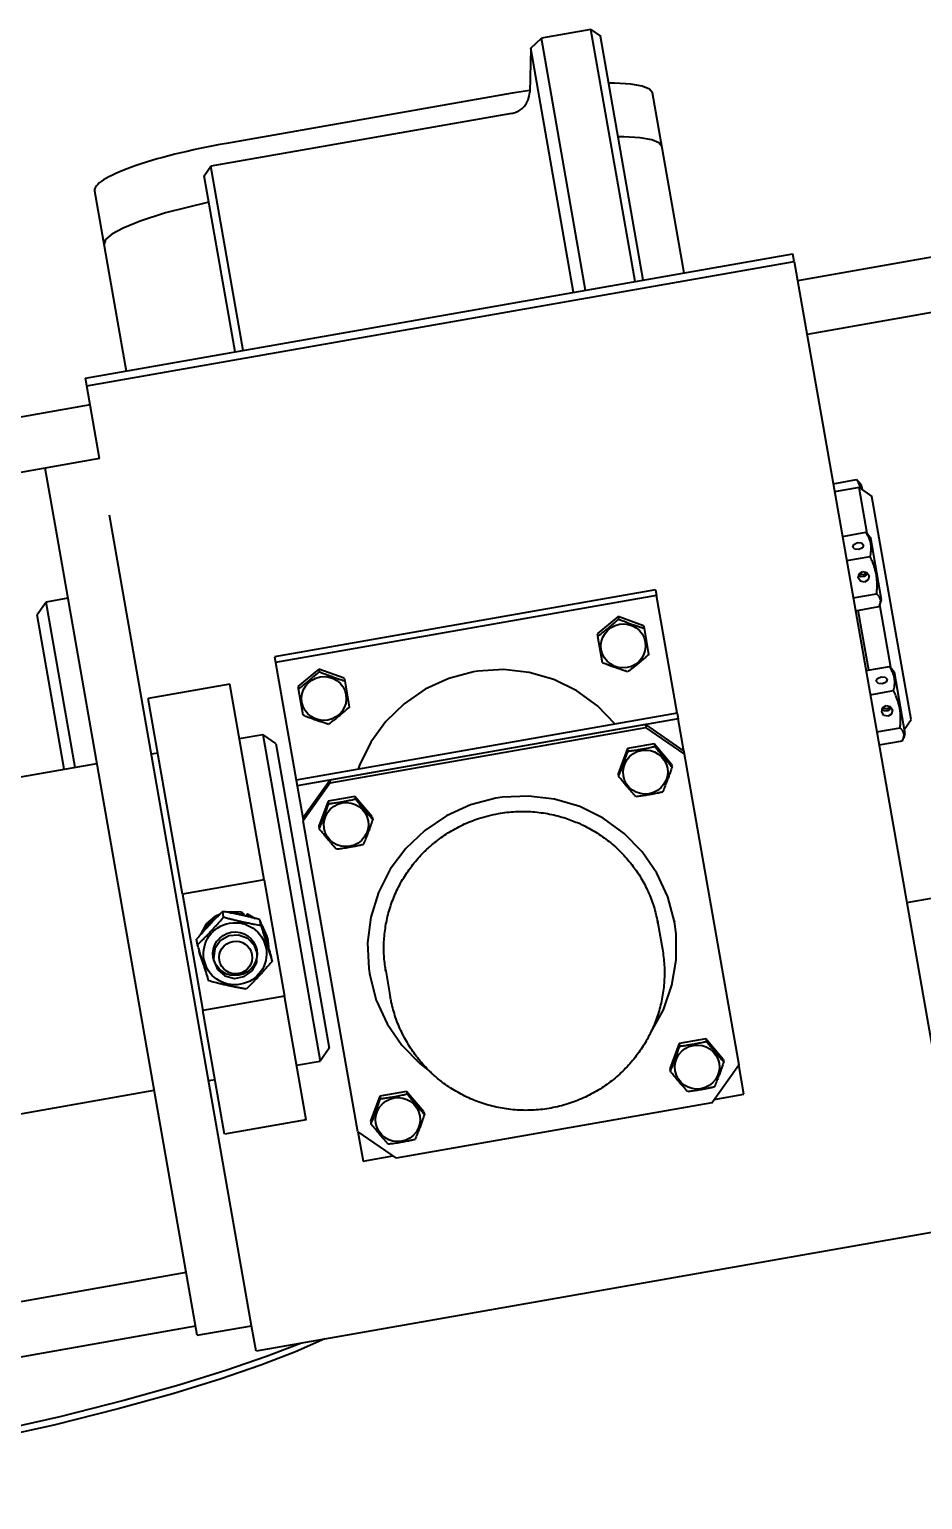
# Model space of a CAD drawing. Header units: millimetres. Extents: x 0 to 841, y 0 to 594.
# Drawn here: x 743.97 to 765.53, y 483.85 to 519.31 of the extents above; entities that cross this region are included whole.
import ezdxf

# ---------------------------------------------------------------- set-up
doc = ezdxf.new("R2010")
doc.units = ezdxf.units.MM
doc.linetypes.add('K5LT_BASIC', pattern=[0])
doc.layers.add('Системный слой', color=7, linetype='Continuous')

# ---------------------------------------------------------------- blocks, each defined once
blk = doc.blocks.new('U743')
at = {"layer": 'Системный слой', "color": 150, "linetype": 'K5LT_BASIC', "lineweight": 40, "true_color": 0x0080ff}
for p, q in [((764.279, 507.035), (764.277, 507.046)), ((764.54, 505.549), (764.279, 507.035))]:
    blk.add_line(p, q, dxfattribs=at)
blk = doc.blocks.new('U744')
at = {"layer": 'Системный слой', "color": 150, "linetype": 'K5LT_BASIC', "lineweight": 40, "true_color": 0x0080ff}
for p, q in [((764.487, 505.623), (764.418, 505.697)), ((764.473, 505.385), (764.485, 505.407)), ((764.485, 505.407), (764.495, 505.428)), ((764.518, 505.54), (764.487, 505.623)), ((764.495, 505.428), (764.504, 505.45)), ((764.504, 505.45), (764.518, 505.54))]:
    blk.add_line(p, q, dxfattribs=at)
blk = doc.blocks.new('U745')
at = {"layer": 'Системный слой', "color": 150, "linetype": 'K5LT_BASIC', "lineweight": 40, "true_color": 0x0080ff}
for p, q in [((763.973, 506.081), (763.995, 506.179)), ((764.028, 505.996), (763.973, 506.081)), ((763.995, 506.179), (764.082, 506.233)), ((764.082, 506.233), (764.181, 506.212)), ((764.213, 506.029), (764.127, 505.974)), ((764.181, 506.212), (764.236, 506.127)), ((764.236, 506.127), (764.213, 506.029)), ((764.127, 505.974), (764.028, 505.996))]:
    blk.add_line(p, q, dxfattribs=at)
blk = doc.blocks.new('U746')
at = {"layer": 'Системный слой', "color": 150, "linetype": 'K5LT_BASIC', "lineweight": 40, "true_color": 0x0080ff}
for p, q in [((763.843, 506.821), (763.871, 506.887)), ((763.892, 506.768), (763.843, 506.821)), ((763.871, 506.887), (763.96, 506.928)), ((763.989, 506.76), (763.892, 506.768)), ((763.96, 506.928), (764.057, 506.92)), ((764.078, 506.801), (763.989, 506.76)), ((764.057, 506.92), (764.106, 506.867)), ((764.106, 506.867), (764.078, 506.801))]:
    blk.add_line(p, q, dxfattribs=at)
blk = doc.blocks.new('U754')
at = {"layer": 'Системный слой', "color": 150, "linetype": 'K5LT_BASIC', "lineweight": 40, "true_color": 0x0080ff}
for p, q in [((748.582, 497.325), (748.45, 497.13)), ((748.787, 497.445), (748.582, 497.325)), ((749.023, 497.465), (748.787, 497.445)), ((749.245, 497.383), (749.023, 497.465)), ((749.408, 497.213), (749.245, 497.383)), ((749.474, 497.037), (749.408, 497.213)), ((748.45, 497.13), (748.417, 496.898)), ((748.417, 496.898), (748.423, 496.852)), ((748.423, 496.852), (748.514, 496.637)), ((749.347, 496.598), (749.461, 496.804)), ((749.461, 496.804), (749.474, 497.037)), ((748.514, 496.637), (748.692, 496.483)), ((748.692, 496.483), (748.92, 496.42)), ((748.92, 496.42), (749.154, 496.461)), ((749.154, 496.461), (749.347, 496.598))]:
    blk.add_line(p, q, dxfattribs=at)
blk = doc.blocks.new('U760')
at = {"layer": 'Системный слой', "color": 150, "linetype": 'K5LT_BASIC', "lineweight": 40, "true_color": 0x0080ff}
for p, q in [((748.315, 497.76), (748.507, 497.903)), ((748.821, 498), (749.118, 497.979)), ((749.118, 497.979), (749.156, 497.969)), ((749.302, 497.909), (749.346, 497.885)), ((748.145, 497.518), (748.315, 497.76)), ((749.597, 497.649), (749.719, 497.382)), ((749.719, 497.382), (749.731, 497.325)), ((749.731, 497.325), (749.743, 497.183)), ((748.083, 497.036), (748.075, 497.093)), ((748.169, 496.789), (748.083, 497.036))]:
    blk.add_line(p, q, dxfattribs=at)
blk = doc.blocks.new('U761')
at = {"layer": 'Системный слой', "color": 150, "linetype": 'K5LT_BASIC', "lineweight": 40, "true_color": 0x0080ff}
for p, q in [((748.251, 497.734), (748.477, 497.926)), ((748.477, 497.926), (748.582, 497.978)), ((748.715, 498.02), (749.013, 498.035)), ((749.013, 498.035), (749.074, 498.024)), ((749.226, 497.978), (749.42, 497.866)), ((748.108, 497.475), (748.251, 497.734)), ((749.582, 497.699), (749.708, 497.433)), ((749.708, 497.433), (749.724, 497.362)), ((748.076, 497.072), (748.071, 497.104))]:
    blk.add_line(p, q, dxfattribs=at)
blk = doc.blocks.new('U762')
at = {"layer": 'Системный слой', "color": 150, "linetype": 'K5LT_BASIC', "lineweight": 40, "true_color": 0x0080ff}
for p, q in [((745.667, 508.955), (745.359, 510.713)), ((749.445, 487.43), (749.338, 488.042))]:
    blk.add_line(p, q, dxfattribs=at)
blk = doc.blocks.new('U782')
at = {"layer": 'Системный слой', "color": 150, "linetype": 'K5LT_BASIC', "lineweight": 40, "true_color": 0x0080ff}
for p, q in [((747.986, 488.028), (742.077, 486.991)), ((740.763, 486.761), (739.779, 486.588))]:
    blk.add_line(p, q, dxfattribs=at)
blk = doc.blocks.new('U783')
at = {"layer": 'Системный слой', "color": 150, "linetype": 'K5LT_BASIC', "lineweight": 40, "true_color": 0x0080ff}
for p, q in [((747.759, 489.322), (741.85, 488.285)), ((740.536, 488.054), (739.552, 487.881))]:
    blk.add_line(p, q, dxfattribs=at)
blk = doc.blocks.new('U784')
at = {"layer": 'Системный слой', "color": 150, "linetype": 'K5LT_BASIC', "lineweight": 40, "true_color": 0x0080ff}
for p, q in [((759.765, 501.902), (759.629, 502.679)), ((761.218, 493.624), (761.094, 494.332))]:
    blk.add_line(p, q, dxfattribs=at)
blk = doc.blocks.new('U785')
at = {"layer": 'Системный слой', "color": 150, "linetype": 'K5LT_BASIC', "lineweight": 40, "true_color": 0x0080ff}
for p, q in [((760.499, 493.498), (761.218, 493.624)), ((752.025, 492.011), (752.744, 492.137))]:
    blk.add_line(p, q, dxfattribs=at)
blk = doc.blocks.new('U786')
at = {"layer": 'Системный слой', "color": 150, "linetype": 'K5LT_BASIC', "lineweight": 40, "true_color": 0x0080ff}
for p, q in [((750.436, 501.065), (750.573, 500.289)), ((751.901, 492.719), (752.025, 492.011))]:
    blk.add_line(p, q, dxfattribs=at)
blk = doc.blocks.new('U804')
at = {"layer": 'Системный слой', "color": 150, "linetype": 'K5LT_BASIC', "lineweight": 40, "true_color": 0x0080ff}
for p, q in [((747.256, 514.879), (746.649, 514.684)), ((748.305, 515.138), (747.256, 514.879)), ((746.236, 514.516), (745.965, 514.367)), ((746.649, 514.684), (746.236, 514.516)), ((745.815, 514.237), (745.775, 514.125)), ((745.965, 514.367), (745.815, 514.237)), ((745.775, 514.125), (745.776, 514.121))]:
    blk.add_line(p, q, dxfattribs=at)
blk = doc.blocks.new('U805')
at = {"layer": 'Системный слой', "color": 150, "linetype": 'K5LT_BASIC', "lineweight": 40, "true_color": 0x0080ff}
for p, q in [((758.318, 516.715), (758.181, 516.716)), ((758.712, 516.694), (758.318, 516.715)), ((758.992, 516.646), (758.712, 516.694)), ((759.167, 516.575), (758.992, 516.646)), ((759.237, 516.483), (759.167, 516.575))]:
    blk.add_line(p, q, dxfattribs=at)
blk = doc.blocks.new('U806')
at = {"layer": 'Системный слой', "color": 150, "linetype": 'K5LT_BASIC', "lineweight": 40, "true_color": 0x0080ff}
for p, q in [((756.049, 517.837), (755.627, 517.768)), ((758.091, 518.009), (757.954, 518.009)), ((758.485, 517.987), (758.091, 518.009)), ((758.765, 517.939), (758.485, 517.987)), ((758.94, 517.869), (758.765, 517.939)), ((759.01, 517.777), (758.94, 517.869))]:
    blk.add_line(p, q, dxfattribs=at)
blk = doc.blocks.new('U843')
at = {"layer": 'Системный слой', "color": 150, "linetype": 'K5LT_BASIC', "lineweight": 40, "true_color": 0x0080ff}
for p, q in [((750.423, 494.324), (750.993, 494.424)), ((748.301, 493.952), (748.454, 493.978)), ((741.078, 492.684), (746.987, 493.721))]:
    blk.add_line(p, q, dxfattribs=at)
blk = doc.blocks.new('U844')
at = {"layer": 'Системный слой', "color": 150, "linetype": 'K5LT_BASIC', "lineweight": 40, "true_color": 0x0080ff}
for p, q in [((749.04, 502.204), (749.61, 502.304)), ((746.918, 501.831), (747.071, 501.858)), ((739.695, 500.563), (745.604, 501.601))]:
    blk.add_line(p, q, dxfattribs=at)
blk = doc.blocks.new('U846')
at = {"layer": 'Системный слой', "color": 150, "linetype": 'K5LT_BASIC', "lineweight": 40, "true_color": 0x0080ff}
for p, q in [((749.61, 502.304), (750.421, 497.683)), ((750.421, 497.683), (750.993, 494.424))]:
    blk.add_line(p, q, dxfattribs=at)
blk = doc.blocks.new('U848')
at = {"layer": 'Системный слой', "color": 150, "linetype": 'K5LT_BASIC', "lineweight": 40, "true_color": 0x0080ff}
for p, q in [((749.918, 502.087), (750.675, 497.774)), ((750.675, 497.774), (751.209, 494.733))]:
    blk.add_line(p, q, dxfattribs=at)
blk = doc.blocks.new('U855')
at = {"layer": 'Системный слой', "color": 150, "linetype": 'K5LT_BASIC', "lineweight": 40, "true_color": 0x0080ff}
for p, q in [((754.092, 503.652), (753.528, 503.394)), ((754.692, 503.811), (754.092, 503.652)), ((754.796, 503.828), (754.692, 503.811)), ((755.416, 503.865), (754.796, 503.828)), ((756.033, 503.796), (755.416, 503.865)), ((756.628, 503.624), (756.033, 503.796)), ((757.183, 503.354), (756.628, 503.624)), ((753.528, 503.394), (753.016, 503.044)), ((757.683, 502.993), (757.183, 503.354)), ((753.016, 503.044), (752.573, 502.613)), ((758.112, 502.553), (757.683, 502.993)), ((752.573, 502.613), (752.211, 502.114)), ((752.211, 502.114), (751.941, 501.561)), ((751.941, 501.561), (751.905, 501.463))]:
    blk.add_line(p, q, dxfattribs=at)
blk = doc.blocks.new('U862')
at = {"layer": 'Системный слой', "color": 150, "linetype": 'K5LT_BASIC', "lineweight": 40, "true_color": 0x0080ff}
for p, q in [((751.105, 487.722), (750.395, 487.414)), ((750.395, 487.414), (749.556, 487.091)), ((749.556, 487.091), (748.576, 486.754)), ((748.576, 486.754), (747.438, 486.402)), ((747.438, 486.402), (746.115, 486.033)), ((746.115, 486.033), (744.563, 485.645)), ((744.563, 485.645), (742.699, 485.232)), ((742.699, 485.232), (740.36, 484.785)), ((740.36, 484.785), (737.571, 484.352)), ((727.47, 484.347), (727.373, 484.406)), ((727.807, 484.2), (727.47, 484.347)), ((728.257, 484.076), (727.807, 484.2)), ((728.823, 483.976), (728.257, 484.076)), ((735.444, 484.098), (733.802, 483.954)), ((737.571, 484.352), (735.444, 484.098)), ((729.512, 483.903), (728.823, 483.976)), ((730.336, 483.859), (729.512, 483.903)), ((731.307, 483.848), (730.336, 483.859)), ((732.449, 483.877), (731.307, 483.848)), ((733.802, 483.954), (732.449, 483.877))]:
    blk.add_line(p, q, dxfattribs=at)
blk = doc.blocks.new('U863')
at = {"layer": 'Системный слой', "color": 150, "linetype": 'K5LT_BASIC', "lineweight": 40, "true_color": 0x0080ff}
for p, q in [((750.541, 487.623), (749.7, 487.298)), ((749.7, 487.298), (748.718, 486.959)), ((748.718, 486.959), (747.579, 486.605)), ((747.579, 486.605), (746.257, 486.234)), ((746.257, 486.234), (744.709, 485.844)), ((744.709, 485.844), (742.855, 485.429)), ((742.855, 485.429), (740.541, 484.982)), ((726.955, 484.736), (726.872, 484.923)), ((727.146, 484.56), (726.955, 484.736)), ((740.541, 484.982), (737.728, 484.537)), ((727.294, 484.473), (727.146, 484.56)), ((727.652, 484.33), (727.294, 484.473)), ((737.728, 484.537), (735.523, 484.267)), ((728.123, 484.208), (727.652, 484.33)), ((728.711, 484.111), (728.123, 484.208)), ((729.424, 484.041), (728.711, 484.111)), ((730.272, 484.001), (729.424, 484.041)), ((732.443, 484.029), (731.27, 483.995)), ((733.833, 484.113), (732.443, 484.029)), ((735.523, 484.267), (733.833, 484.113)), ((731.27, 483.995), (730.272, 484.001))]:
    blk.add_line(p, q, dxfattribs=at)
blk = doc.blocks.new('U865')
at = {"layer": 'Системный слой', "color": 150, "linetype": 'K5LT_BASIC', "lineweight": 40, "true_color": 0x0080ff}
for p, q in [((764.86, 504.886), (764.305, 508.043)), ((765.25, 502.659), (764.86, 504.886))]:
    blk.add_line(p, q, dxfattribs=at)
blk = doc.blocks.new('U866')
at = {"layer": 'Системный слой', "color": 150, "linetype": 'K5LT_BASIC', "lineweight": 40, "true_color": 0x0080ff}
for p, q in [((764.192, 507.146), (763.997, 508.26)), ((764.605, 504.794), (764.494, 505.426)), ((764.76, 503.913), (764.605, 504.794))]:
    blk.add_line(p, q, dxfattribs=at)
blk = doc.blocks.new('U885')
at = {"layer": 'Системный слой', "color": 150, "linetype": 'K5LT_BASIC', "lineweight": 40, "true_color": 0x0080ff}
for p, q in [((764.847, 503.801), (764.845, 503.812)), ((765.108, 502.315), (764.847, 503.801))]:
    blk.add_line(p, q, dxfattribs=at)
blk = doc.blocks.new('U886')
at = {"layer": 'Системный слой', "color": 150, "linetype": 'K5LT_BASIC', "lineweight": 40, "true_color": 0x0080ff}
for p, q in [((765.055, 502.389), (764.986, 502.463)), ((765.04, 502.151), (765.052, 502.173)), ((765.052, 502.173), (765.063, 502.195)), ((765.085, 502.306), (765.055, 502.389)), ((765.063, 502.195), (765.071, 502.216)), ((765.071, 502.216), (765.085, 502.306))]:
    blk.add_line(p, q, dxfattribs=at)
blk = doc.blocks.new('U887')
at = {"layer": 'Системный слой', "color": 150, "linetype": 'K5LT_BASIC', "lineweight": 40, "true_color": 0x0080ff}
for p, q in [((764.541, 502.847), (764.563, 502.945)), ((764.595, 502.762), (764.541, 502.847)), ((764.563, 502.945), (764.649, 502.999)), ((764.649, 502.999), (764.749, 502.978)), ((764.749, 502.978), (764.803, 502.893)), ((764.803, 502.893), (764.781, 502.795)), ((764.695, 502.741), (764.595, 502.762)), ((764.781, 502.795), (764.695, 502.741))]:
    blk.add_line(p, q, dxfattribs=at)
blk = doc.blocks.new('U888')
at = {"layer": 'Системный слой', "color": 150, "linetype": 'K5LT_BASIC', "lineweight": 40, "true_color": 0x0080ff}
for p, q in [((764.411, 503.587), (764.439, 503.654)), ((764.46, 503.534), (764.411, 503.587)), ((764.439, 503.654), (764.527, 503.695)), ((764.557, 503.526), (764.46, 503.534)), ((764.527, 503.695), (764.624, 503.686)), ((764.645, 503.567), (764.557, 503.526)), ((764.624, 503.686), (764.673, 503.633)), ((764.673, 503.633), (764.645, 503.567))]:
    blk.add_line(p, q, dxfattribs=at)
blk = doc.blocks.new('U891')
at = {"layer": 'Системный слой', "color": 150, "linetype": 'K5LT_BASIC', "lineweight": 40, "true_color": 0x0080ff}
for p, q in [((755.227, 500.762), (754.616, 500.601)), ((755.389, 500.787), (755.227, 500.762)), ((756.021, 500.817), (755.389, 500.787)), ((756.648, 500.741), (756.021, 500.817)), ((757.253, 500.562), (756.648, 500.741)), ((754.04, 500.341), (753.516, 499.988)), ((754.616, 500.601), (754.04, 500.341)), ((757.818, 500.284), (757.253, 500.562)), ((753.516, 499.988), (753.06, 499.554)), ((758.326, 499.916), (757.818, 500.284)), ((758.764, 499.469), (758.326, 499.916)), ((753.06, 499.554), (752.684, 499.051)), ((759.119, 498.954), (758.764, 499.469)), ((752.684, 499.051), (752.4, 498.493)), ((759.38, 498.388), (759.119, 498.954)), ((752.4, 498.493), (752.215, 497.895)), ((759.54, 497.786), (759.38, 498.388)), ((752.215, 497.895), (752.135, 497.277)), ((759.579, 497.492), (759.54, 497.786)), ((759.583, 496.869), (759.579, 497.492)), ((752.135, 497.277), (752.162, 496.654)), ((759.48, 496.253), (759.583, 496.869)), ((752.162, 496.654), (752.186, 496.495)), ((752.186, 496.495), (752.346, 495.893)), ((759.273, 495.663), (759.48, 496.253)), ((752.346, 495.893), (752.607, 495.326)), ((758.968, 495.115), (759.273, 495.663)), ((752.607, 495.326), (752.962, 494.812)), ((752.962, 494.812), (753.4, 494.364)), ((753.4, 494.364), (753.633, 494.179))]:
    blk.add_line(p, q, dxfattribs=at)
blk = doc.blocks.new('U892')
at = {"layer": 'Системный слой', "color": 150, "linetype": 'K5LT_BASIC', "lineweight": 40, "true_color": 0x0080ff}
for p, q in [((759.536, 497.808), (759.536, 497.808)), ((752.182, 496.518), (752.182, 496.518))]:
    blk.add_line(p, q, dxfattribs=at)
blk = doc.blocks.new('U916')
at = {"layer": 'Системный слой', "color": 150, "linetype": 'K5LT_BASIC', "lineweight": 40, "true_color": 0x0080ff}
for p, q in [((764.036, 506.105), (763.979, 506.149)), ((764.138, 506.108), (764.036, 506.105)), ((764.207, 506.189), (764.138, 506.108))]:
    blk.add_line(p, q, dxfattribs=at)
blk = doc.blocks.new('U917')
at = {"layer": 'Системный слой', "color": 150, "linetype": 'K5LT_BASIC', "lineweight": 40, "true_color": 0x0080ff}
for p, q in [((763.999, 506.16), (763.987, 506.166)), ((764.096, 506.15), (763.999, 506.16))]:
    blk.add_line(p, q, dxfattribs=at)
blk = doc.blocks.new('U918')
at = {"layer": 'Системный слой', "color": 150, "linetype": 'K5LT_BASIC', "lineweight": 40, "true_color": 0x0080ff}
for p, q in [((764.111, 506.153), (764.096, 506.15)), ((764.193, 506.202), (764.111, 506.153))]:
    blk.add_line(p, q, dxfattribs=at)
blk = doc.blocks.new('U932')
at = {"layer": 'Системный слой', "color": 150, "linetype": 'K5LT_BASIC', "lineweight": 40, "true_color": 0x0080ff}
for p, q in [((759.14, 497.751), (759.135, 497.779)), ((752.569, 496.627), (752.574, 496.598))]:
    blk.add_line(p, q, dxfattribs=at)
blk = doc.blocks.new('U952')
at = {"layer": 'Системный слой', "color": 150, "linetype": 'K5LT_BASIC', "lineweight": 40, "true_color": 0x0080ff}
for p, q in [((764.604, 502.871), (764.547, 502.915)), ((764.706, 502.875), (764.604, 502.871)), ((764.774, 502.955), (764.706, 502.875))]:
    blk.add_line(p, q, dxfattribs=at)
blk = doc.blocks.new('U953')
at = {"layer": 'Системный слой', "color": 150, "linetype": 'K5LT_BASIC', "lineweight": 40, "true_color": 0x0080ff}
for p, q in [((764.566, 502.926), (764.555, 502.932)), ((764.664, 502.916), (764.566, 502.926))]:
    blk.add_line(p, q, dxfattribs=at)
blk = doc.blocks.new('U954')
at = {"layer": 'Системный слой', "color": 150, "linetype": 'K5LT_BASIC', "lineweight": 40, "true_color": 0x0080ff}
for p, q in [((764.679, 502.92), (764.664, 502.916)), ((764.761, 502.968), (764.679, 502.92))]:
    blk.add_line(p, q, dxfattribs=at)
blk = doc.blocks.new('U957')
at = {"layer": 'Системный слой', "color": 150, "linetype": 'K5LT_BASIC', "lineweight": 40, "true_color": 0x0080ff}
for p, q in [((763.98, 508.377), (763.935, 508.449)), ((764.016, 508.303), (763.98, 508.377)), ((764.044, 508.227), (764.016, 508.303))]:
    blk.add_line(p, q, dxfattribs=at)
blk = doc.blocks.new('U958')
at = {"layer": 'Системный слой', "color": 150, "linetype": 'K5LT_BASIC', "lineweight": 40, "true_color": 0x0080ff}
for p, q in [((764.056, 508.306), (764.054, 508.318)), ((764.074, 508.206), (764.056, 508.306))]:
    blk.add_line(p, q, dxfattribs=at)

msp = doc.modelspace()

# ---------------------------------------------------------------- linework, layer by layer
at = {"layer": 'Системный слой', "color": 150, "linetype": 'K5LT_BASIC', "lineweight": 40, "true_color": 0x0080ff}
for p, q in [((757.52285, 519.30693), (756.32928, 519.09744)), ((758.59069, 513.22285), (757.52285, 519.30693)), ((757.52285, 519.30693), (757.75442, 519.14451)), ((758.78768, 513.25742), (757.75442, 519.14451)), ((756.07344, 518.85342), (756.04831, 517.79128)), ((756.07344, 518.85342), (756.32928, 519.09744)), ((757.10737, 512.9625), (756.07344, 518.85342)), ((757.39711, 513.01336), (756.32928, 519.09744)), ((755.62701, 517.76804), (748.73239, 516.55794)), ((759.77262, 513.43029), (759.00977, 517.77671)), ((755.60732, 517.27859), (748.3555, 516.0058)), ((748.19309, 515.77424), (748.3555, 516.0058)), ((749.13522, 511.56329), (748.3555, 516.0058)), ((748.93823, 511.52872), (748.19309, 515.77424)), ((745.54886, 515.41415), (746.31171, 511.06773)), ((769.40726, 514.45463), (762.51265, 513.24453)), ((745.32677, 510.89486), (762.39914, 513.89128)), ((762.43102, 513.70966), (762.39914, 513.89128)), ((745.35864, 510.71324), (762.43102, 513.70966)), ((762.43102, 513.70966), (766.51744, 490.42688)), ((769.63429, 513.16114), (762.73968, 511.95105)), ((745.35864, 510.71324), (745.32677, 510.89486)), ((745.44028, 510.24812), (735.91915, 508.57704)), ((745.6673, 508.95463), (736.14617, 507.28355)), ((744.59312, 507.36199), (744.35404, 508.72413)), ((763.37173, 508.34987), (763.93523, 508.44878)), ((763.99672, 508.25975), (763.40575, 508.15603)), ((763.98635, 508.39859), (764.05426, 508.31752)), ((763.99672, 508.25975), (764.30547, 508.0432)), ((749.33775, 488.04188), (745.90638, 507.59249)), ((748.02449, 487.81139), (744.59312, 507.36199)), ((763.59486, 507.07854), (764.15837, 507.17744)), ((764.20948, 507.12726), (764.2774, 507.04619)), ((763.69741, 506.49425), (764.26092, 506.59315)), ((759.08324, 505.78875), (749.89042, 504.17529)), ((759.10714, 505.65253), (749.91433, 504.03908)), ((759.08324, 505.78875), (759.10714, 505.65253)), ((759.60521, 502.81474), (759.10714, 505.65253)), ((763.8547, 505.59809), (764.4182, 505.697)), ((744.37957, 505.49355), (744.16301, 505.1848)), ((744.90487, 505.58574), (744.37957, 505.49355)), ((745.079, 501.50846), (744.37957, 505.49355)), ((763.90943, 505.28623), (764.47294, 505.38513)), ((764.07968, 504.70191), (763.9751, 505.29776)), ((764.50391, 505.44973), (764.54016, 505.54908)), ((744.81635, 501.46236), (744.16301, 505.1848)), ((758.18106, 505.14432), (757.67863, 504.72898)), ((758.18106, 505.14432), (758.19181, 505.08308)), ((758.7949, 504.9249), (758.18106, 505.14432)), ((757.67863, 504.72898), (757.68938, 504.66773)), ((757.80079, 504.03295), (757.68938, 504.66773)), ((758.7949, 504.9249), (758.80565, 504.86365)), ((758.80565, 504.86365), (758.91706, 504.22887)), ((764.22808, 503.85635), (764.07968, 504.70191)), ((749.89042, 504.17529), (749.91433, 504.03908)), ((749.91433, 504.03908), (750.4124, 501.20128)), ((750.95813, 503.87661), (750.4557, 503.46126)), ((750.95813, 503.87661), (750.96888, 503.81536)), ((751.57197, 503.65718), (750.95813, 503.87661)), ((764.16242, 503.84482), (764.72593, 503.94372)), ((764.77704, 503.89354), (764.84496, 503.81247)), ((751.57197, 503.65718), (751.58272, 503.59594)), ((751.58272, 503.59594), (751.69413, 502.96116)), ((748.80995, 503.517), (746.84006, 503.17126)), ((747.66909, 498.44778), (746.84006, 503.17126)), ((749.63898, 498.79352), (748.80995, 503.517)), ((750.4557, 503.46126), (750.46645, 503.40002)), ((750.57786, 502.76524), (750.46645, 503.40002)), ((764.26497, 503.26053), (764.82848, 503.35943)), ((759.60521, 502.81474), (750.4124, 501.20128)), ((759.60521, 502.81474), (759.62912, 502.67853)), ((759.62912, 502.67853), (750.4363, 501.06507)), ((758.84117, 502.54023), (751.22426, 501.20337)), ((751.23621, 501.13526), (758.85312, 502.47212)), ((758.84117, 502.54023), (759.76534, 501.90243)), ((758.84117, 502.54023), (758.85312, 502.47212)), ((759.77729, 501.83433), (758.85312, 502.47212)), ((764.42226, 502.36438), (764.98576, 502.46328)), ((765.08808, 502.42727), (765.25049, 502.65883)), ((749.9185, 502.08711), (749.60974, 502.30366)), ((764.47699, 502.05251), (765.0405, 502.15141)), ((765.07147, 502.21601), (765.10772, 502.31536)), ((758.40767, 501.96061), (758.18192, 501.35432)), ((759.05215, 502.07372), (758.40767, 501.96061)), ((758.40767, 501.96061), (758.41842, 501.89936)), ((759.05215, 502.07372), (759.0629, 502.01248)), ((759.47088, 501.58055), (759.05215, 502.07372)), ((759.76534, 501.90243), (759.77729, 501.83433)), ((759.77729, 501.83433), (761.09403, 494.3321)), ((759.47088, 501.58055), (759.48163, 501.5193)), ((750.4124, 501.20128), (750.4363, 501.06507)), ((750.57252, 500.28898), (751.22426, 501.20337)), ((751.23621, 501.13526), (750.58447, 500.22087)), ((751.22426, 501.20337), (751.23621, 501.13526)), ((758.18192, 501.35432), (758.19267, 501.29307)), ((751.18475, 500.69289), (750.95899, 500.0866)), ((751.82923, 500.80601), (751.18475, 500.69289)), ((751.18475, 500.69289), (751.1955, 500.63165)), ((751.82923, 500.80601), (751.83997, 500.74476)), ((752.24795, 500.31283), (751.82923, 500.80601)), ((750.57252, 500.28898), (750.58447, 500.22087)), ((751.90121, 492.71864), (750.58447, 500.22087)), ((750.95899, 500.0866), (750.96974, 500.02536)), ((752.24795, 500.31283), (752.2587, 500.25159)), ((765.14491, 498.24702), (772.03952, 499.45711)), ((749.63898, 498.79352), (747.66909, 498.44778)), ((749.63898, 498.79352), (750.13168, 495.98632)), ((747.66909, 498.44778), (748.16179, 495.64058)), ((748.66227, 497.89757), (748.63843, 498.03337)), ((749.14265, 497.93339), (749.15586, 497.96902)), ((749.22576, 497.97819), (749.20389, 497.91919)), ((749.30247, 497.90905), (749.29783, 497.89655)), ((749.56223, 497.69859), (749.5384, 497.83439)), ((759.14033, 497.75056), (759.2499, 497.12624)), ((759.5363, 497.80835), (759.54028, 497.78565)), ((748.03346, 497.22781), (748.00963, 497.36361)), ((749.73083, 497.32536), (749.72446, 497.36169)), ((748.08269, 497.03609), (748.07632, 497.07242)), ((749.83339, 496.82985), (749.80955, 496.96565)), ((752.18205, 496.51759), (752.18603, 496.49489)), ((752.57403, 496.59809), (752.68361, 495.97377)), ((750.13168, 495.98632), (748.16179, 495.64058)), ((750.6539, 493.01092), (750.13168, 495.98632)), ((748.68401, 492.66518), (748.16179, 495.64058)), ((751.20926, 494.73285), (750.99271, 494.4241)), ((759.6563, 494.84642), (759.43055, 494.24013)), ((760.30078, 494.95954), (759.6563, 494.84642)), ((759.6563, 494.84642), (759.66705, 494.78518)), ((760.30078, 494.95954), (760.31153, 494.89829)), ((760.71951, 494.46636), (760.30078, 494.95954)), ((760.44228, 493.41771), (761.09403, 494.3321)), ((760.71951, 494.46636), (760.73026, 494.40512)), ((759.43055, 494.24013), (759.4413, 494.17889)), ((753.07785, 493.69182), (752.43338, 493.57871)), ((753.07785, 493.69182), (753.0886, 493.63058)), ((753.49658, 493.19865), (753.07785, 493.69182)), ((752.43338, 493.57871), (752.20762, 492.97242)), ((752.43338, 493.57871), (752.44412, 493.51746)), ((760.44228, 493.41771), (752.82538, 492.08084)), ((750.6539, 493.01092), (748.68401, 492.66518)), ((752.20762, 492.97242), (752.21837, 492.91117)), ((753.49658, 493.19865), (753.50733, 493.1374)), ((751.90121, 492.71864), (752.82538, 492.08084)), ((766.51744, 490.42688), (749.44507, 487.43046)), ((748.02449, 487.81139), (749.33775, 488.04188))]:
    msp.add_line(p, q, dxfattribs=at)
msp.add_arc((755.51512, 517.80389), 0.53333, 279.954745, 358.644812, dxfattribs=at)
for centre, major_axis, ratio, start_param, end_param in [((748.83201, 515.99038), (-3.28315, -0.57623), 0.17287027, 4.71238898, 6.28318531), ((748.9101, 497.16172), (-0.66328, 0.92831), 0.65707414, -1.10346779, -1.01020654), ((748.89705, 497.23606), (-0.66328, 0.92831), 0.65707414, -1.29390301, -1.20064176)]:
    msp.add_ellipse(centre, major_axis=major_axis, ratio=ratio, start_param=start_param, end_param=end_param, dxfattribs=at)
for centre, major_axis in [((758.30522, 504.4369), (-0.53023, -0.09306)), ((751.08229, 503.16918), (-0.53023, -0.09306)), ((758.83915, 501.39478), (0.53023, 0.09306)), ((751.61622, 500.12707), (0.53023, 0.09306)), ((748.93625, 497.01273), (-0.74856, -0.13138)), ((748.93625, 497.01273), (-0.5253, -0.0922)), ((748.95219, 496.92192), (0.39398, 0.06915)), ((760.08778, 494.2806), (0.53023, 0.09306)), ((752.86485, 493.01289), (0.53023, 0.09306))]:
    msp.add_ellipse(centre, major_axis=major_axis, ratio=0.9849446, dxfattribs=at)
for points, knots in [([(763.93523, 508.44878), (763.94625, 508.43955), (763.96439, 508.4231), (763.98012, 508.40603), (763.98635, 508.39859)], [0, 0, 0, 0, 2.85927393, 5, 5, 5, 5]), ([(764.26092, 506.59315), (764.26638, 506.61467), (764.27435, 506.65031), (764.28289, 506.70279), (764.28688, 506.74122), (764.28884, 506.77944), (764.28894, 506.8133), (764.28657, 506.85174), (764.28206, 506.88762), (764.27562, 506.92161), (764.26756, 506.95376), (764.25799, 506.98461), (764.24515, 507.01947), (764.22432, 507.06706), (764.19488, 507.12144), (764.16983, 507.16056), (764.15837, 507.17744)], [0, 0, 0, 0, 1.78480478, 2.95448046, 4.35691028, 4.98286377, 6.14673398, 7.19733448, 8.23107414, 9.20464301, 10.12610383, 11.03238569, 11.92740894, 13.24282625, 15.35658079, 17, 17, 17, 17]), ([(764.15837, 507.17744), (764.16938, 507.16822), (764.18752, 507.15177), (764.20325, 507.1347), (764.20948, 507.12726)], [0, 0, 0, 0, 2.85927393, 5, 5, 5, 5]), ([(764.4182, 505.697), (764.4218, 505.72915), (764.4261, 505.77646), (764.43038, 505.85532), (764.43146, 505.92504), (764.42911, 505.98894), (764.42549, 506.04027), (764.42077, 506.08715), (764.41267, 506.1438), (764.40293, 506.19598), (764.38991, 506.25345), (764.37324, 506.31469), (764.3485, 506.39041), (764.31252, 506.48379), (764.28079, 506.55293), (764.26092, 506.59315)], [0, 0, 0, 0, 1.67981626, 2.46425431, 4.10062144, 5.2997801, 5.78516139, 6.77396186, 7.74689331, 8.75724699, 9.53045066, 10.80829449, 12.05516695, 13.66764409, 16, 16, 16, 16]), ([(757.68938, 504.66773), (757.70912, 504.68262), (757.738, 504.70458), (757.78093, 504.7377), (757.82172, 504.76954), (757.87436, 504.81137), (757.93216, 504.85839), (757.99439, 504.91026), (758.0567, 504.96349), (758.12387, 505.02223), (758.1683, 505.0619), (758.19181, 505.08308)], [0, 0, 0, 0, 1.43433654, 2.08551562, 3.07546608, 4.33887104, 5.81016998, 7.147838, 8.73232665, 10.25073307, 12, 12, 12, 12]), ([(758.19181, 505.08308), (758.21295, 505.07449), (758.24815, 505.06033), (758.30048, 505.03964), (758.35323, 505.01916), (758.42076, 504.99357), (758.49139, 504.96775), (758.57272, 504.93913), (758.65067, 504.91282), (758.7326, 504.88636), (758.78174, 504.87101), (758.80565, 504.86365)], [0, 0, 0, 0, 1.25986219, 2.08551562, 3.07546608, 4.33887104, 5.99986431, 7.147838, 9.04137521, 10.54692086, 12, 12, 12, 12]), ([(758.91706, 504.22887), (758.89776, 504.21149), (758.86946, 504.18618), (758.82726, 504.14892), (758.78705, 504.1138), (758.73227, 504.06674), (758.67466, 504.01842), (758.60793, 503.96381), (758.5436, 503.91254), (758.47558, 503.85975), (758.4346, 503.82859), (758.41463, 503.81353)], [0, 0, 0, 0, 1.43433654, 2.08551562, 3.07546608, 4.33887104, 5.99986431, 7.147838, 9.04137521, 10.54692086, 12, 12, 12, 12]), ([(758.41463, 503.81353), (758.39387, 503.81992), (758.35927, 503.8307), (758.30767, 503.84717), (758.25553, 503.86418), (758.18855, 503.88667), (758.11813, 503.91128), (758.04198, 503.93892), (757.96854, 503.96652), (757.88538, 503.99888), (757.8301, 504.02105), (757.80079, 504.03295)], [0, 0, 0, 0, 1.25986219, 2.08551562, 3.07546608, 4.33887104, 5.99986431, 7.147838, 8.73232665, 10.25073307, 12, 12, 12, 12]), ([(764.82848, 503.35943), (764.83394, 503.38095), (764.84191, 503.41659), (764.85045, 503.46908), (764.85444, 503.5075), (764.8564, 503.54572), (764.8565, 503.57958), (764.85413, 503.61802), (764.84962, 503.6539), (764.84318, 503.68789), (764.83512, 503.72004), (764.82555, 503.75089), (764.81271, 503.78575), (764.79188, 503.83334), (764.76244, 503.88772), (764.73739, 503.92684), (764.72593, 503.94372)], [0, 0, 0, 0, 1.78480478, 2.95448046, 4.35691028, 4.98286377, 6.14673398, 7.19733448, 8.23107414, 9.20464301, 10.12610383, 11.03238569, 11.92740894, 13.24282625, 15.35658079, 17, 17, 17, 17]), ([(764.72593, 503.94372), (764.73694, 503.9345), (764.75508, 503.91805), (764.77081, 503.90098), (764.77704, 503.89354)], [0, 0, 0, 0, 2.85927393, 5, 5, 5, 5]), ([(750.46645, 503.40002), (750.48619, 503.4149), (750.51508, 503.43687), (750.558, 503.46998), (750.59879, 503.50182), (750.65143, 503.54365), (750.70924, 503.59067), (750.77146, 503.64254), (750.83377, 503.69577), (750.90095, 503.75452), (750.94537, 503.79419), (750.96888, 503.81536)], [0, 0, 0, 0, 1.43433654, 2.08551562, 3.07546608, 4.33887104, 5.81016998, 7.147838, 8.73232665, 10.25073307, 12, 12, 12, 12]), ([(750.96888, 503.81536), (750.99002, 503.80678), (751.02522, 503.79261), (751.07755, 503.77193), (751.13031, 503.75144), (751.19783, 503.72585), (751.26846, 503.70004), (751.3498, 503.67141), (751.42774, 503.64511), (751.50967, 503.61864), (751.55881, 503.6033), (751.58272, 503.59594)], [0, 0, 0, 0, 1.25986219, 2.08551562, 3.07546608, 4.33887104, 5.99986431, 7.147838, 9.04137521, 10.54692086, 12, 12, 12, 12]), ([(764.98576, 502.46328), (764.98936, 502.49543), (764.99366, 502.54274), (764.99794, 502.6216), (764.99902, 502.69132), (764.99667, 502.75522), (764.99305, 502.80655), (764.98833, 502.85344), (764.98023, 502.91008), (764.97049, 502.96226), (764.95747, 503.01973), (764.9408, 503.08097), (764.91606, 503.15669), (764.88008, 503.25007), (764.84835, 503.31921), (764.82848, 503.35943)], [0, 0, 0, 0, 1.67981626, 2.46425431, 4.10062144, 5.2997801, 5.78516139, 6.77396186, 7.74689331, 8.75724699, 9.53045066, 10.80829449, 12.05516695, 13.66764409, 16, 16, 16, 16]), ([(751.69413, 502.96116), (751.67483, 502.94377), (751.64653, 502.91846), (751.60433, 502.8812), (751.56412, 502.84609), (751.50934, 502.79903), (751.45173, 502.75071), (751.385, 502.6961), (751.32067, 502.64482), (751.25265, 502.59204), (751.21167, 502.56087), (751.1917, 502.54581)], [0, 0, 0, 0, 1.43433654, 2.08551562, 3.07546608, 4.33887104, 5.99986431, 7.147838, 9.04137521, 10.54692086, 12, 12, 12, 12]), ([(751.1917, 502.54581), (751.17094, 502.5522), (751.13634, 502.56299), (751.08475, 502.57946), (751.0326, 502.59646), (750.96562, 502.61896), (750.89521, 502.64356), (750.81905, 502.67121), (750.74562, 502.69881), (750.66245, 502.73116), (750.60717, 502.75333), (750.57786, 502.76524)], [0, 0, 0, 0, 1.25986219, 2.08551562, 3.07546608, 4.33887104, 5.99986431, 7.147838, 8.73232665, 10.25073307, 12, 12, 12, 12]), ([(758.19267, 501.29307), (758.20166, 501.31538), (758.2148, 501.34821), (758.23429, 501.3975), (758.25277, 501.44473), (758.27657, 501.50647), (758.30261, 501.57541), (758.32854, 501.64557), (758.35829, 501.72765), (758.38822, 501.81216), (758.40977, 501.87427), (758.41842, 501.89936)], [0, 0, 0, 0, 1.43433654, 2.08551562, 3.07546608, 4.33887104, 5.81016998, 7.147838, 8.41934749, 10.54692086, 12, 12, 12, 12]), ([(758.41842, 501.89936), (758.44526, 501.9027), (758.48225, 501.90748), (758.53723, 501.91501), (758.58785, 501.92226), (758.65873, 501.93311), (758.73288, 501.94549), (758.81267, 501.95996), (758.88388, 501.97384), (758.97029, 501.99178), (759.02752, 502.00443), (759.0629, 502.01248)], [0, 0, 0, 0, 1.5240182, 2.08551562, 3.07546608, 4.33887104, 5.99986431, 7.147838, 8.73232665, 9.95238187, 12, 12, 12, 12]), ([(759.0629, 502.01248), (759.07939, 501.99207), (759.10351, 501.96233), (759.13935, 501.91847), (759.17339, 501.87708), (759.22144, 501.81921), (759.26966, 501.76198), (759.32509, 501.69713), (759.3797, 501.63417), (759.43534, 501.5711), (759.46866, 501.53377), (759.48163, 501.5193)], [0, 0, 0, 0, 1.43433654, 2.08551562, 3.07546608, 4.33887104, 6.16114356, 7.147838, 9.04137521, 10.83993938, 12, 12, 12, 12]), ([(759.48163, 501.5193), (759.47411, 501.49751), (759.46157, 501.46135), (759.44283, 501.40792), (759.42385, 501.35438), (759.39838, 501.2836), (759.37253, 501.21337), (759.34054, 501.12832), (759.30321, 501.03145), (759.27247, 500.9542), (759.25587, 500.91301)], [0, 0, 0, 0, 1.15487368, 1.91172265, 2.81917724, 3.97729846, 5.64771493, 6.55218483, 8.56888757, 11, 11, 11, 11]), ([(758.61139, 500.7999), (758.59534, 500.81781), (758.57181, 500.8442), (758.5367, 500.88391), (758.50324, 500.92202), (758.45984, 500.97197), (758.41188, 501.02792), (758.3636, 501.08506), (758.30768, 501.1521), (758.25076, 501.22137), (758.20935, 501.27242), (758.19267, 501.29307)], [0, 0, 0, 0, 1.43433654, 2.08551562, 3.07546608, 4.33887104, 5.81016998, 7.147838, 8.41934749, 10.54692086, 12, 12, 12, 12]), ([(751.1955, 500.63165), (751.22233, 500.63499), (751.25932, 500.63977), (751.3143, 500.6473), (751.36492, 500.65454), (751.43581, 500.66539), (751.50995, 500.67778), (751.58974, 500.69225), (751.66095, 500.70613), (751.74736, 500.72407), (751.80459, 500.73672), (751.83997, 500.74476)], [0, 0, 0, 0, 1.5240182, 2.08551562, 3.07546608, 4.33887104, 5.99986431, 7.147838, 8.73232665, 9.95238187, 12, 12, 12, 12]), ([(751.83997, 500.74476), (751.85646, 500.72435), (751.88058, 500.69461), (751.91642, 500.65076), (751.95046, 500.60937), (751.99851, 500.5515), (752.04673, 500.49426), (752.10216, 500.42942), (752.15677, 500.36645), (752.21241, 500.30339), (752.24574, 500.26605), (752.2587, 500.25159)], [0, 0, 0, 0, 1.43433654, 2.08551562, 3.07546608, 4.33887104, 6.16114356, 7.147838, 9.04137521, 10.83993938, 12, 12, 12, 12]), ([(759.25587, 500.91301), (759.2295, 500.90701), (759.1931, 500.89891), (759.13884, 500.88727), (759.08878, 500.87685), (759.01843, 500.8629), (758.9445, 500.8493), (758.86455, 500.83574), (758.79287, 500.82454), (758.70551, 500.81198), (758.6474, 500.80438), (758.61139, 500.7999)], [0, 0, 0, 0, 1.5240182, 2.08551562, 3.07546608, 4.33887104, 5.99986431, 7.147838, 8.73232665, 9.95238187, 12, 12, 12, 12]), ([(750.96974, 500.02536), (750.97873, 500.04767), (750.99187, 500.0805), (751.01136, 500.12979), (751.02985, 500.17701), (751.05364, 500.23875), (751.07968, 500.3077), (751.10561, 500.37786), (751.13537, 500.45993), (751.16529, 500.54445), (751.18684, 500.60655), (751.1955, 500.63165)], [0, 0, 0, 0, 1.43433654, 2.08551562, 3.07546608, 4.33887104, 5.81016998, 7.147838, 8.41934749, 10.54692086, 12, 12, 12, 12]), ([(752.57602, 496.58674), (752.574, 496.59826), (752.57148, 496.60973), (752.55696, 496.73563), (752.53889, 496.84951), (752.52535, 497.09116), (752.52572, 497.21831), (752.54141, 497.472), (752.55675, 497.59854), (752.60228, 497.84945), (752.6325, 497.9738), (752.70754, 498.21874), (752.7524, 498.33931), (752.85633, 498.57511), (752.91546, 498.6903), (753.04735, 498.91378), (753.12019, 499.02201), (753.27879, 499.23001), (753.36462, 499.32971), (753.48466, 499.45349), (753.5131, 499.48306), (753.6108, 499.57249), (753.67812, 499.63463), (753.85307, 499.7766), (753.96203, 499.85469), (754.18962, 499.99804), (754.30833, 500.06319), (754.55397, 500.17935), (754.68096, 500.23024), (754.96767, 500.32542), (755.1289, 500.36609), (755.29196, 500.39471)], [0, 0, 0, 0, 2.05451315, 2.05451315, 22.26145441, 22.26145441, 44.53507468, 44.53507468, 66.84504918, 66.84504918, 89.21510453, 89.21510453, 111.66827779, 111.66827779, 134.22673126, 134.22673126, 156.91162992, 156.91162992, 179.74308524, 179.74308524, 186.85840463, 186.85840463, 202.74016097, 202.74016097, 225.92092923, 225.92092923, 249.30254159, 249.30254159, 272.90130928, 272.90130928, 301.49205778, 301.49205778, 301.49205778, 301.49205778]), ([(755.29196, 500.39471), (755.42958, 500.41887), (755.56869, 500.43449), (755.84626, 500.44837), (755.9847, 500.44679), (756.25884, 500.42683), (756.39456, 500.40861), (756.66133, 500.35612), (756.79243, 500.32199), (757.02832, 500.24511), (757.13211, 500.20037), (757.25654, 500.15139), (757.27522, 500.14197), (757.41439, 500.07727), (757.53118, 500.01424), (757.75536, 499.87534), (757.8628, 499.79957), (758.06705, 499.63649), (758.16391, 499.54925), (758.34593, 499.36462), (758.43115, 499.26728), (758.58896, 499.06385), (758.66162, 498.95781), (758.79357, 498.73847), (758.85292, 498.62519), (758.95764, 498.39286), (759.00306, 498.27383), (759.0805, 498.02833), (759.10517, 497.90018), (759.13884, 497.76239), (759.1403, 497.75073), (759.14232, 497.73921)], [0, 0, 0, 0, 24.12949784, 24.12949784, 48.00643283, 48.00643283, 71.64561688, 71.64561688, 95.06281524, 95.06281524, 114.64953775, 114.64953775, 118.27463056, 118.27463056, 141.29850347, 141.29850347, 164.15276424, 164.15276424, 186.85672277, 186.85672277, 209.43071184, 209.43071184, 231.89609088, 231.89609088, 254.27518661, 254.27518661, 276.59116623, 276.59116623, 299.45342951, 299.45342951, 301.50794222, 301.50794222, 301.50794222, 301.50794222]), ([(751.38847, 499.53218), (751.37242, 499.55009), (751.34888, 499.57649), (751.31377, 499.6162), (751.28031, 499.65431), (751.23691, 499.70425), (751.18895, 499.76021), (751.14068, 499.81734), (751.08475, 499.88438), (751.02784, 499.95366), (750.98642, 500.00471), (750.96974, 500.02536)], [0, 0, 0, 0, 1.43433654, 2.08551562, 3.07546608, 4.33887104, 5.81016998, 7.147838, 8.41934749, 10.54692086, 12, 12, 12, 12]), ([(752.2587, 500.25159), (752.25119, 500.2298), (752.23865, 500.19364), (752.21991, 500.1402), (752.20092, 500.08666), (752.17545, 500.01588), (752.1496, 499.94565), (752.11761, 499.8606), (752.08029, 499.76373), (752.04954, 499.68648), (752.03294, 499.6453)], [0, 0, 0, 0, 1.15487368, 1.91172265, 2.81917724, 3.97729846, 5.64771493, 6.55218483, 8.56888757, 11, 11, 11, 11]), ([(752.03294, 499.6453), (752.00657, 499.6393), (751.97017, 499.6312), (751.91591, 499.61956), (751.86585, 499.60913), (751.79551, 499.59519), (751.72157, 499.58159), (751.64163, 499.56802), (751.56995, 499.55682), (751.48259, 499.54426), (751.42447, 499.53667), (751.38847, 499.53218)], [0, 0, 0, 0, 1.5240182, 2.08551562, 3.07546608, 4.33887104, 5.99986431, 7.147838, 8.73232665, 9.95238187, 12, 12, 12, 12]), ([(748.63843, 498.03337), (748.6167, 498.01207), (748.58053, 497.97637), (748.52678, 497.92265), (748.47262, 497.86788), (748.41306, 497.80667), (748.35228, 497.74305), (748.30243, 497.68998), (748.24994, 497.63334), (748.18923, 497.56688), (748.10498, 497.4728), (748.04401, 497.40322), (748.00963, 497.36361)], [0, 0, 0, 0, 1.36485071, 2.25930858, 3.33175492, 4.70044363, 5.90485943, 7.03884466, 7.74349116, 9.12095978, 10.78174703, 13, 13, 13, 13]), ([(748.03346, 497.22781), (748.05519, 497.24912), (748.09136, 497.28481), (748.14512, 497.33853), (748.19927, 497.3933), (748.25883, 497.45451), (748.31961, 497.51813), (748.36946, 497.57121), (748.42196, 497.62784), (748.48266, 497.69431), (748.56691, 497.78838), (748.62788, 497.85796), (748.66227, 497.89757)], [0, 0, 0, 0, 1.36485071, 2.25930858, 3.33175492, 4.70044363, 5.90485943, 7.03884466, 7.74349116, 9.12095978, 10.78174703, 13, 13, 13, 13]), ([(749.5384, 497.83439), (749.50741, 497.84273), (749.46169, 497.85487), (749.38506, 497.87474), (749.30779, 497.89426), (749.21669, 497.91633), (749.12977, 497.93646), (749.05843, 497.95225), (748.97533, 497.96997), (748.88841, 497.9876), (748.76775, 498.01062), (748.68784, 498.02487), (748.63843, 498.03337)], [0, 0, 0, 0, 1.36485071, 2.00220662, 3.33175492, 4.70044363, 5.90485943, 7.03884466, 7.74349116, 9.46002054, 10.78174703, 13, 13, 13, 13]), ([(748.66227, 497.89757), (748.69325, 497.88923), (748.73897, 497.87709), (748.81561, 497.85723), (748.89287, 497.83771), (748.98398, 497.81564), (749.07089, 497.79551), (749.14224, 497.77972), (749.22534, 497.76199), (749.31226, 497.74436), (749.43292, 497.72134), (749.51283, 497.7071), (749.56223, 497.69859)], [0, 0, 0, 0, 1.36485071, 2.00220662, 3.33175492, 4.70044363, 5.90485943, 7.03884466, 7.74349116, 9.46002054, 10.78174703, 13, 13, 13, 13]), ([(749.80955, 496.96565), (749.80003, 496.99685), (749.78599, 497.04274), (749.76253, 497.11924), (749.73894, 497.19592), (749.71124, 497.28554), (749.68241, 497.37837), (749.66093, 497.44716), (749.63101, 497.54258), (749.59223, 497.66557), (749.55697, 497.77628), (749.5384, 497.83439)], [0, 0, 0, 0, 1.25986219, 1.84819073, 3.07546608, 4.33887104, 5.45063947, 6.82654993, 7.147838, 9.39083765, 12, 12, 12, 12]), ([(749.56223, 497.69859), (749.57176, 497.66739), (749.58579, 497.62151), (749.60925, 497.54501), (749.63284, 497.46832), (749.66054, 497.37871), (749.68937, 497.28588), (749.71086, 497.21708), (749.74077, 497.12166), (749.77956, 496.99868), (749.81481, 496.88796), (749.83339, 496.82985)], [0, 0, 0, 0, 1.25986219, 1.84819073, 3.07546608, 4.33887104, 5.45063947, 6.82654993, 7.147838, 9.39083765, 12, 12, 12, 12]), ([(748.30462, 496.35907), (748.29563, 496.38716), (748.28234, 496.42883), (748.25995, 496.49925), (748.23725, 496.57087), (748.21026, 496.65646), (748.18375, 496.74097), (748.16225, 496.80985), (748.13946, 496.88314), (748.11344, 496.96715), (748.07619, 497.08809), (748.04892, 497.17718), (748.03346, 497.22781)], [0, 0, 0, 0, 1.36485071, 2.00220662, 3.33175492, 4.70044363, 5.90485943, 7.11526318, 7.74349116, 9.12095978, 10.78174703, 13, 13, 13, 13]), ([(749.83339, 496.82985), (749.8122, 496.80544), (749.78089, 496.76958), (749.72825, 496.70991), (749.67502, 496.6502), (749.61196, 496.58065), (749.5457, 496.50885), (749.49582, 496.45584), (749.43757, 496.39475), (749.38218, 496.33753), (749.29674, 496.25104), (749.23985, 496.19467), (749.20458, 496.16009)], [0, 0, 0, 0, 1.36485071, 2.00220662, 3.33175492, 4.70044363, 5.90485943, 7.39542909, 7.74349116, 9.46002054, 10.78174703, 13, 13, 13, 13]), ([(759.2499, 497.12624), (759.27226, 496.99888), (759.2871, 496.8702), (759.30157, 496.61193), (759.30119, 496.48235), (759.2852, 496.22398), (759.26958, 496.0952), (759.22327, 495.84011), (759.19256, 495.71382), (759.1164, 495.46539), (759.07093, 495.34326), (759.0023, 495.18767), (758.98548, 495.1514), (758.95147, 495.08114), (758.93381, 495.04732), (758.89245, 494.9668), (758.86629, 494.92125), (758.77296, 494.76324), (758.6996, 494.65434), (758.54016, 494.44543), (758.45401, 494.34547), (758.26997, 494.1559), (758.17201, 494.06636), (757.96547, 493.89899), (757.85683, 493.82124), (757.6302, 493.67873), (757.51215, 493.61407), (757.26813, 493.49892), (757.1421, 493.44855), (756.8837, 493.36302), (756.75127, 493.32801), (756.48178, 493.27414), (756.34469, 493.25544), (756.07013, 493.23515), (755.93267, 493.23345), (755.65989, 493.24683), (755.52456, 493.26176), (755.25788, 493.30775), (755.12651, 493.33867), (754.86947, 493.41583), (754.74376, 493.46195), (754.49962, 493.56857), (754.38116, 493.62896), (754.15297, 493.76305), (754.04321, 493.83667), (753.86174, 493.97472), (753.7895, 494.03824), (753.69, 494.12371), (753.66498, 494.14849), (753.63759, 494.175), (753.63534, 494.17695), (753.54704, 494.27316), (753.45543, 494.36255), (753.2926, 494.56254), (753.21636, 494.66836), (753.07711, 494.88795), (753.01406, 495.00169), (752.90191, 495.23557), (752.85279, 495.3557), (752.76907, 495.60074), (752.73446, 495.72565), (752.69865, 495.89253), (752.69075, 495.93308), (752.68361, 495.97377)], [0, 0, 0, 0, 1.56245983, 1.56245983, 3.12530881, 3.12530881, 4.6897726, 4.6897726, 6.25692442, 6.25692442, 7.82781887, 7.82781887, 8.31025431, 8.31025431, 8.77043008, 8.77043008, 9.40371184, 9.40371184, 10.98564635, 10.98564635, 12.57506588, 12.57506588, 14.17312257, 14.17312257, 15.78136045, 15.78136045, 17.40125363, 17.40125363, 19.03435353, 19.03435353, 20.68242767, 20.68242767, 22.34701515, 22.34701515, 24.00106368, 24.00106368, 25.63951285, 25.63951285, 27.26392762, 27.26392762, 28.87608318, 28.87608318, 30.47749725, 30.47749725, 32.06962593, 32.06962593, 33.22955813, 33.22955813, 33.65397288, 33.65397288, 33.68973376, 33.68973376, 35.23166324, 35.23166324, 36.80410858, 36.80410858, 38.37232246, 38.37232246, 39.93754326, 39.93754326, 41.50080733, 41.50080733, 42, 42, 42, 42]), ([(749.20458, 496.16009), (749.17414, 496.16533), (749.12916, 496.17324), (749.05359, 496.18703), (748.97722, 496.20148), (748.88682, 496.21953), (748.80024, 496.23777), (748.7289, 496.25352), (748.6535, 496.27078), (748.56597, 496.29159), (748.44383, 496.32211), (748.35491, 496.34553), (748.30462, 496.35907)], [0, 0, 0, 0, 1.36485071, 2.00220662, 3.33175492, 4.70044363, 5.90485943, 7.03884466, 7.74349116, 9.12095978, 10.78174703, 13, 13, 13, 13]), ([(759.4413, 494.17889), (759.45029, 494.2012), (759.46343, 494.23403), (759.48292, 494.28332), (759.5014, 494.33055), (759.5252, 494.39228), (759.55124, 494.46123), (759.57717, 494.53139), (759.60692, 494.61346), (759.63685, 494.69798), (759.6584, 494.76008), (759.66705, 494.78518)], [0, 0, 0, 0, 1.43433654, 2.08551562, 3.07546608, 4.33887104, 5.81016998, 7.147838, 8.41934749, 10.54692086, 12, 12, 12, 12]), ([(759.66705, 494.78518), (759.69389, 494.78852), (759.73087, 494.7933), (759.78586, 494.80083), (759.83648, 494.80808), (759.90736, 494.81892), (759.98151, 494.83131), (760.0613, 494.84578), (760.13251, 494.85966), (760.21892, 494.8776), (760.27615, 494.89025), (760.31153, 494.89829)], [0, 0, 0, 0, 1.5240182, 2.08551562, 3.07546608, 4.33887104, 5.99986431, 7.147838, 8.73232665, 9.95238187, 12, 12, 12, 12]), ([(760.31153, 494.89829), (760.32802, 494.87788), (760.35214, 494.84815), (760.38798, 494.80429), (760.42202, 494.7629), (760.47007, 494.70503), (760.51829, 494.6478), (760.57372, 494.58295), (760.62833, 494.51998), (760.68397, 494.45692), (760.71729, 494.41959), (760.73026, 494.40512)], [0, 0, 0, 0, 1.43433654, 2.08551562, 3.07546608, 4.33887104, 6.16114356, 7.147838, 9.04137521, 10.83993938, 12, 12, 12, 12]), ([(760.73026, 494.40512), (760.72274, 494.38333), (760.7102, 494.34717), (760.69146, 494.29373), (760.67248, 494.24019), (760.64701, 494.16942), (760.62116, 494.09918), (760.58917, 494.01413), (760.55184, 493.91726), (760.5211, 493.84002), (760.5045, 493.79883)], [0, 0, 0, 0, 1.15487368, 1.91172265, 2.81917724, 3.97729846, 5.64771493, 6.55218483, 8.56888757, 11, 11, 11, 11]), ([(759.86002, 493.68571), (759.84397, 493.70363), (759.82044, 493.73002), (759.78533, 493.76973), (759.75187, 493.80784), (759.70847, 493.85778), (759.66051, 493.91374), (759.61223, 493.97088), (759.55631, 494.03791), (759.49939, 494.10719), (759.45798, 494.15824), (759.4413, 494.17889)], [0, 0, 0, 0, 1.43433654, 2.08551562, 3.07546608, 4.33887104, 5.81016998, 7.147838, 8.41934749, 10.54692086, 12, 12, 12, 12]), ([(752.44412, 493.51746), (752.47096, 493.52081), (752.50795, 493.52558), (752.56293, 493.53312), (752.61355, 493.54036), (752.68444, 493.55121), (752.75858, 493.5636), (752.83837, 493.57806), (752.90958, 493.59194), (752.99599, 493.60989), (753.05322, 493.62253), (753.0886, 493.63058)], [0, 0, 0, 0, 1.5240182, 2.08551562, 3.07546608, 4.33887104, 5.99986431, 7.147838, 8.73232665, 9.95238187, 12, 12, 12, 12]), ([(753.0886, 493.63058), (753.10509, 493.61017), (753.12921, 493.58043), (753.16505, 493.53658), (753.19909, 493.49519), (753.24714, 493.43731), (753.29536, 493.38008), (753.35079, 493.31523), (753.4054, 493.25227), (753.46104, 493.1892), (753.49437, 493.15187), (753.50733, 493.1374)], [0, 0, 0, 0, 1.43433654, 2.08551562, 3.07546608, 4.33887104, 6.16114356, 7.147838, 9.04137521, 10.83993938, 12, 12, 12, 12]), ([(760.5045, 493.79883), (760.47813, 493.79283), (760.44173, 493.78473), (760.38747, 493.77309), (760.3374, 493.76266), (760.26706, 493.74872), (760.19313, 493.73512), (760.11318, 493.72155), (760.0415, 493.71035), (759.95414, 493.6978), (759.89603, 493.6902), (759.86002, 493.68571)], [0, 0, 0, 0, 1.5240182, 2.08551562, 3.07546608, 4.33887104, 5.99986431, 7.147838, 8.73232665, 9.95238187, 12, 12, 12, 12]), ([(752.21837, 492.91117), (752.22736, 492.93348), (752.2405, 492.96631), (752.25999, 493.0156), (752.27847, 493.06283), (752.30227, 493.12457), (752.32831, 493.19351), (752.35424, 493.26367), (752.38399, 493.34575), (752.41392, 493.43026), (752.43547, 493.49237), (752.44412, 493.51746)], [0, 0, 0, 0, 1.43433654, 2.08551562, 3.07546608, 4.33887104, 5.81016998, 7.147838, 8.41934749, 10.54692086, 12, 12, 12, 12]), ([(752.63709, 492.418), (752.62104, 492.43591), (752.59751, 492.46231), (752.5624, 492.50201), (752.52894, 492.54012), (752.48554, 492.59007), (752.43758, 492.64602), (752.38931, 492.70316), (752.33338, 492.7702), (752.27646, 492.83947), (752.23505, 492.89053), (752.21837, 492.91117)], [0, 0, 0, 0, 1.43433654, 2.08551562, 3.07546608, 4.33887104, 5.81016998, 7.147838, 8.41934749, 10.54692086, 12, 12, 12, 12]), ([(753.50733, 493.1374), (753.49982, 493.11561), (753.48728, 493.07945), (753.46854, 493.02602), (753.44955, 492.97248), (753.42408, 492.9017), (753.39823, 492.83147), (753.36624, 492.74642), (753.32892, 492.64955), (753.29817, 492.5723), (753.28157, 492.53111)], [0, 0, 0, 0, 1.15487368, 1.91172265, 2.81917724, 3.97729846, 5.64771493, 6.55218483, 8.56888757, 11, 11, 11, 11]), ([(753.28157, 492.53111), (753.2552, 492.52512), (753.2188, 492.51701), (753.16454, 492.50537), (753.11448, 492.49495), (753.04414, 492.48101), (752.9702, 492.46741), (752.89025, 492.45384), (752.81857, 492.44264), (752.73122, 492.43008), (752.6731, 492.42248), (752.63709, 492.418)], [0, 0, 0, 0, 1.5240182, 2.08551562, 3.07546608, 4.33887104, 5.99986431, 7.147838, 8.73232665, 9.95238187, 12, 12, 12, 12])]:
    msp.add_open_spline(points, degree=3, knots=knots, dxfattribs=at)

# ---------------------------------------------------------------- block references
at = {"layer": 'Системный слой'}
for name in ['U806', 'U805', 'U804', 'U762', 'U957', 'U866', 'U958', 'U865', 'U746', 'U743', 'U745', 'U916', 'U917', 'U918', 'U744', 'U855', 'U888', 'U885', 'U887', 'U952', 'U953', 'U954', 'U784', 'U886', 'U844', 'U846', 'U848', 'U786', 'U891', 'U761', 'U760', 'U892', 'U932', 'U754', 'U843', 'U785', 'U783', 'U782', 'U863', 'U862']:
    msp.add_blockref(name, (0, 0), dxfattribs=at)

doc.saveas('drawing.dxf')
